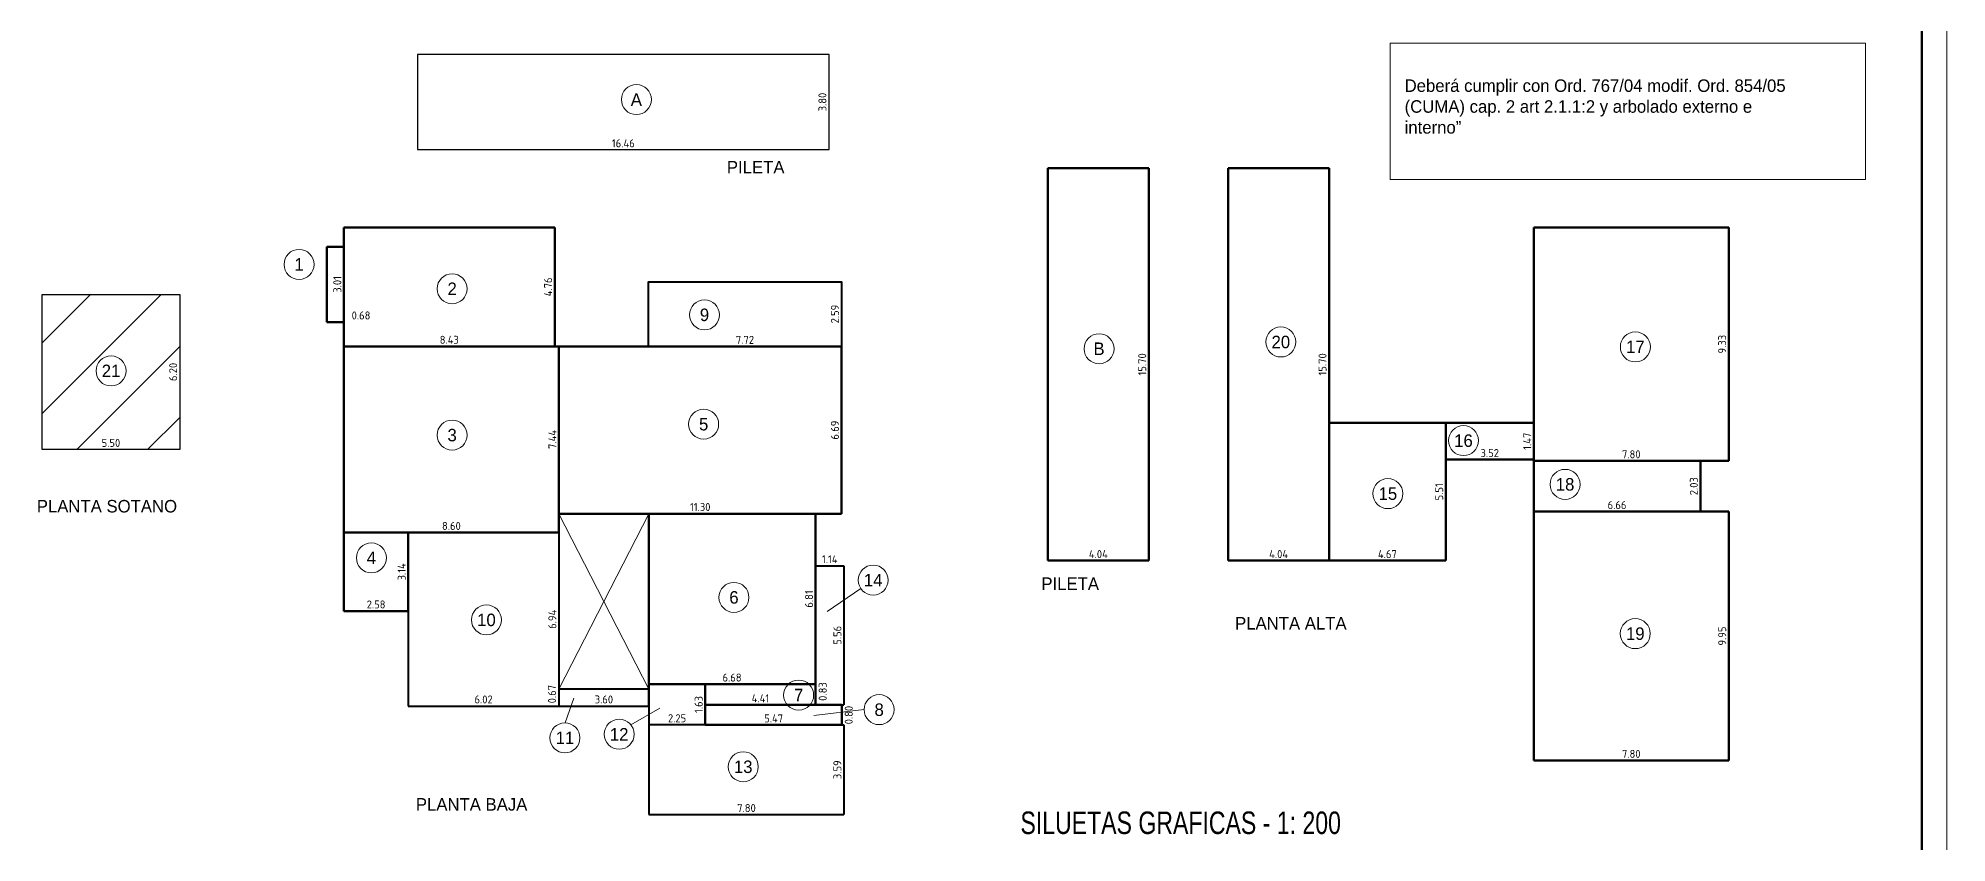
# Model space of a CAD drawing. Extents: x 233 to 569, y -241 to -74.
# Drawn here: x 429.32 to 467.48, y -174.95 to -158.86 of the extents above; entities that cross this region are included whole.
import ezdxf
from ezdxf.enums import TextEntityAlignment as Align

# ---------------------------------------------------------------- set-up
doc = ezdxf.new("R2010")
doc.units = 0
doc.header["$MEASUREMENT"] = 0
doc.layers.get('0').update_dxf_attribs({"linetype": 'CONTINUOUS', "lineweight": 50})
doc.layers.get('DEFPOINTS').update_dxf_attribs({"linetype": 'CONTINUOUS'})
for name, color, linetype, lineweight in [('000-POLILINEA SUPERFICIES', 210, 'CONTINUOUS', 50), ('COTAS', 1, 'CONTINUOUS', 9), ('GRAFISMOS', 8, 'CONTINUOUS', 13), ('LINEAS', 2, 'CONTINUOUS', 20), ('MARCOS', 4, 'CONTINUOUS', 80), ('TECHOS', 3, 'CONTINUOUS', 40), ('TEXTOGREEN', 3, 'CONTINUOUS', 40)]:
    doc.layers.add(name, color=color, linetype=linetype, lineweight=lineweight)
doc.layers.add('2D PB MUROS REVOQUES', color=7, linetype='CONTINUOUS')
doc.styles.add('ARIAL', font='')
doc.styles.add('DIN', font='bahnschrift.ttf')
doc.styles.get("Standard").update_dxf_attribs({"font": 'bahnschrift.ttf'})
doc.styles.add('SWISSLTCNBT', font='bahnschrift.ttf')
doc.styles.add('TEMPUS', font='GILC____.TTF')
doc.styles.get('ARIAL').set_extended_font_data('DIN')
doc.dimstyles.new('SILUETAS', dxfattribs={"dimscale": 0, "dimtxt": 0.16, "dimasz": 0.1, "dimexe": 0.18, "dimexo": 0, "dimgap": 0.05, "dimtad": 1, "dimlfac": 2, "dimzin": 0, "dimdsep": 46, "dimtxsty": 'ARIAL', "dimblk1": 'DOT', "dimblk2": 'DOT', "dimsah": 1, "dimcen": 0.09, "dimse1": 1, "dimse2": 1, "dimsd1": 1, "dimsd2": 1, "dimclrd": 1, "dimclre": 1, "dimclrt": 2, "dimadec": 0, "dimazin": 0, "dimtfac": 1, "dimtofl": 0, "dimtmove": 0, "dimatfit": 3, "dimldrblk": 'DOT', "dimfxl": 0.18, "dimtolj": 1, "dimtzin": 0, "dimarcsym": 0})

# ---------------------------------------------------------------- blocks, each defined once
blk = doc.blocks.new('*D311')
at = {"layer": 'DEFPOINTS', "color": 0, "transparency": 16777216}
for p in [(436.902, -161.089), (445.131, -161.089), (445.131, -161.095)]:
    blk.add_point(p, dxfattribs=at)
at = {"layer": 'COTAS', "color": 2, "transparency": 16777216, "insert": (441.017, -160.964), "char_height": 0.16, "attachment_point": 5, "style": 'ARIAL'}
blk.add_mtext('\\A1;16.46', dxfattribs=at)
blk = doc.blocks.new('_DOT')
at = {"color": 0, "linetype": 'ByBlock'}
blk.add_line((-0.5, 0), (-1, 0), dxfattribs=at)
at = {"color": 0, "linetype": 'ByBlock', "const_width": 0.5}
blk.add_lwpolyline([(-0.25, 0, 1), (0.25, 0, 1)], format="xyb", close=True, dxfattribs=at)
blk = doc.blocks.new('*D312')
at = {"layer": 'DEFPOINTS', "color": 0, "transparency": 16777216}
for p in [(445.131, -159.188), (445.131, -159.188), (445.131, -161.089)]:
    blk.add_point(p, dxfattribs=at)
at = {"layer": 'COTAS', "color": 2, "transparency": 16777216, "insert": (444.999, -160.139), "char_height": 0.16, "attachment_point": 5, "rotation": 90, "style": 'ARIAL'}
blk.add_mtext('\\A1;3.80', dxfattribs=at)
blk = doc.blocks.new('*D313')
at = {"layer": 'DEFPOINTS', "color": 0, "transparency": 16777216}
for p in [(435.429, -165.025), (435.429, -165.025), (439.645, -165.025)]:
    blk.add_point(p, dxfattribs=at)
at = {"layer": 'COTAS', "color": 2, "transparency": 16777216, "insert": (437.537, -164.893), "char_height": 0.16, "attachment_point": 5, "style": 'ARIAL'}
blk.add_mtext('\\A1;8.43', dxfattribs=at)
blk = doc.blocks.new('*D314')
at = {"layer": 'DEFPOINTS', "color": 0, "transparency": 16777216}
for p in [(439.645, -162.645), (439.645, -162.645), (439.645, -165.025)]:
    blk.add_point(p, dxfattribs=at)
at = {"layer": 'COTAS', "color": 2, "transparency": 16777216, "insert": (439.514, -163.835), "char_height": 0.16, "attachment_point": 5, "rotation": 90, "style": 'ARIAL'}
blk.add_mtext('\\A1;4.76', dxfattribs=at)
blk = doc.blocks.new('*D315')
at = {"layer": 'DEFPOINTS', "color": 0, "transparency": 16777216}
for p in [(435.429, -163.032), (435.429, -164.537), (435.429, -164.537)]:
    blk.add_point(p, dxfattribs=at)
at = {"layer": 'COTAS', "color": 2, "transparency": 16777216, "insert": (435.298, -163.785), "char_height": 0.16, "attachment_point": 5, "rotation": 90, "style": 'ARIAL'}
blk.add_mtext('\\A1;3.01', dxfattribs=at)
blk = doc.blocks.new('*D316')
at = {"layer": 'DEFPOINTS', "color": 0, "transparency": 16777216}
for p in [(435.089, -164.537), (435.089, -164.537), (435.429, -164.537)]:
    blk.add_point(p, dxfattribs=at)
at = {"layer": 'COTAS', "color": 2, "transparency": 16777216, "insert": (435.772, -164.406), "char_height": 0.16, "attachment_point": 5, "style": 'ARIAL'}
blk.add_mtext('\\A1;0.68', dxfattribs=at)
blk = doc.blocks.new('*D317')
at = {"layer": 'DEFPOINTS', "color": 0, "transparency": 16777216}
for p in [(439.73, -165.025), (439.73, -168.746), (439.73, -168.746)]:
    blk.add_point(p, dxfattribs=at)
at = {"layer": 'COTAS', "color": 2, "transparency": 16777216, "insert": (439.6, -166.885), "char_height": 0.16, "attachment_point": 5, "rotation": 90, "style": 'ARIAL'}
blk.add_mtext('\\A1;7.44', dxfattribs=at)
blk = doc.blocks.new('*D318')
at = {"layer": 'DEFPOINTS', "color": 0, "transparency": 16777216}
for p in [(435.429, -168.746), (435.429, -168.746), (439.73, -168.746)]:
    blk.add_point(p, dxfattribs=at)
at = {"layer": 'COTAS', "color": 2, "transparency": 16777216, "insert": (437.579, -168.614), "char_height": 0.16, "attachment_point": 5, "rotation": 359.9995, "style": 'ARIAL'}
blk.add_mtext('\\A1;8.60', dxfattribs=at)
blk = doc.blocks.new('*D319')
at = {"layer": 'DEFPOINTS', "color": 0, "transparency": 16777216}
for p in [(435.429, -170.316), (435.429, -170.316), (436.717, -170.316)]:
    blk.add_point(p, dxfattribs=at)
at = {"layer": 'COTAS', "color": 2, "transparency": 16777216, "insert": (436.073, -170.184), "char_height": 0.16, "attachment_point": 5, "style": 'ARIAL'}
blk.add_mtext('\\A1;2.58', dxfattribs=at)
blk = doc.blocks.new('*D320')
at = {"layer": 'DEFPOINTS', "color": 0, "transparency": 16777216}
for p in [(436.717, -168.746), (436.717, -168.746), (436.717, -170.316)]:
    blk.add_point(p, dxfattribs=at)
at = {"layer": 'COTAS', "color": 2, "transparency": 16777216, "insert": (436.586, -169.531), "char_height": 0.16, "attachment_point": 5, "rotation": 90, "style": 'ARIAL'}
blk.add_mtext('\\A1;3.14', dxfattribs=at)
blk = doc.blocks.new('*D321')
at = {"layer": 'DEFPOINTS', "color": 0, "transparency": 16777216}
for p in [(439.73, -168.363), (445.38, -168.371), (445.38, -168.371)]:
    blk.add_point(p, dxfattribs=at)
at = {"layer": 'COTAS', "color": 2, "transparency": 16777216, "insert": (442.555, -168.235), "char_height": 0.16, "attachment_point": 5, "rotation": 359.9242, "style": 'ARIAL'}
blk.add_mtext('\\A1;11.30', dxfattribs=at)
blk = doc.blocks.new('*D322')
at = {"layer": 'DEFPOINTS', "color": 0, "transparency": 16777216}
for p in [(445.38, -163.732), (445.38, -165.025), (445.38, -165.025)]:
    blk.add_point(p, dxfattribs=at)
at = {"layer": 'COTAS', "color": 2, "transparency": 16777216, "insert": (445.249, -164.378), "char_height": 0.16, "attachment_point": 5, "rotation": 90, "style": 'ARIAL'}
blk.add_mtext('\\A1;2.59', dxfattribs=at)
blk = doc.blocks.new('*D323')
at = {"layer": 'DEFPOINTS', "color": 0, "transparency": 16777216}
for p in [(445.199, -165.025), (445.38, -165.025), (445.199, -168.371)]:
    blk.add_point(p, dxfattribs=at)
at = {"layer": 'COTAS', "color": 2, "transparency": 16777216, "insert": (445.249, -166.698), "char_height": 0.16, "attachment_point": 5, "rotation": 90, "style": 'ARIAL'}
blk.add_mtext('\\A1;6.69', dxfattribs=at)
blk = doc.blocks.new('*D324')
at = {"layer": 'DEFPOINTS', "color": 0, "transparency": 16777216}
for p in [(441.52, -165.025), (441.52, -165.025), (445.38, -165.025)]:
    blk.add_point(p, dxfattribs=at)
at = {"layer": 'COTAS', "color": 2, "transparency": 16777216, "insert": (443.45, -164.894), "char_height": 0.16, "attachment_point": 5, "rotation": 0.0003, "style": 'ARIAL'}
blk.add_mtext('\\A1;7.72', dxfattribs=at)
blk = doc.blocks.new('*D325')
at = {"layer": 'DEFPOINTS', "color": 0, "transparency": 16777216}
for p in [(441.52, -171.778), (444.862, -171.778), (444.862, -171.778)]:
    blk.add_point(p, dxfattribs=at)
at = {"layer": 'COTAS', "color": 2, "transparency": 16777216, "insert": (443.191, -171.646), "char_height": 0.16, "attachment_point": 5, "style": 'ARIAL'}
blk.add_mtext('\\A1;6.68', dxfattribs=at)
blk = doc.blocks.new('*D326')
at = {"layer": 'DEFPOINTS', "color": 0, "transparency": 16777216}
for p in [(444.862, -168.371), (444.862, -168.371), (444.862, -171.778)]:
    blk.add_point(p, dxfattribs=at)
at = {"layer": 'COTAS', "color": 2, "transparency": 16777216, "insert": (444.731, -170.074), "char_height": 0.16, "attachment_point": 5, "rotation": 90, "style": 'ARIAL'}
blk.add_mtext('\\A1;6.81', dxfattribs=at)
blk = doc.blocks.new('*D327')
at = {"layer": 'DEFPOINTS', "color": 0, "transparency": 16777216}
for p in [(442.655, -172.191), (444.862, -172.191), (444.862, -172.191)]:
    blk.add_point(p, dxfattribs=at)
at = {"layer": 'COTAS', "color": 2, "transparency": 16777216, "insert": (443.759, -172.061), "char_height": 0.16, "attachment_point": 5, "style": 'ARIAL'}
blk.add_mtext('\\A1;4.41', dxfattribs=at)
blk = doc.blocks.new('*D328')
at = {"layer": 'DEFPOINTS', "color": 0, "transparency": 16777216}
for p in [(442.655, -172.59), (442.655, -172.593), (445.39, -172.59)]:
    blk.add_point(p, dxfattribs=at)
at = {"layer": 'COTAS', "color": 2, "transparency": 16777216, "insert": (444.023, -172.462), "char_height": 0.16, "attachment_point": 5, "rotation": 0.0012, "style": 'ARIAL'}
blk.add_mtext('\\A1;5.47', dxfattribs=at)
blk = doc.blocks.new('*D329')
at = {"layer": 'DEFPOINTS', "color": 0, "transparency": 16777216}
for p in [(445.657, -171.654), (445.657, -171.654), (445.657, -172.053)]:
    blk.add_point(p, dxfattribs=at)
at = {"layer": 'COTAS', "color": 2, "transparency": 16777216, "insert": (445.525, -172.395), "char_height": 0.16, "attachment_point": 5, "rotation": 90, "style": 'ARIAL'}
blk.add_mtext('\\A1;0.80', dxfattribs=at)
blk = doc.blocks.new('*D330')
at = {"layer": 'DEFPOINTS', "color": 0, "transparency": 16777216}
for p in [(445.136, -171.169), (445.136, -171.169), (445.136, -171.583)]:
    blk.add_point(p, dxfattribs=at)
at = {"layer": 'COTAS', "color": 2, "transparency": 16777216, "insert": (445.004, -171.925), "char_height": 0.16, "attachment_point": 5, "rotation": 90, "style": 'ARIAL'}
blk.add_mtext('\\A1;0.83', dxfattribs=at)
blk = doc.blocks.new('*D331')
at = {"layer": 'DEFPOINTS', "color": 0, "transparency": 16777216}
for p in [(457.463, -167.288), (459.223, -167.288), (459.223, -167.288)]:
    blk.add_point(p, dxfattribs=at)
at = {"layer": 'COTAS', "color": 2, "transparency": 16777216, "insert": (458.343, -167.157), "char_height": 0.16, "attachment_point": 5, "style": 'ARIAL'}
blk.add_mtext('\\A1;3.52', dxfattribs=at)
blk = doc.blocks.new('*D332')
at = {"layer": 'DEFPOINTS', "color": 0, "transparency": 16777216}
for p in [(455.13, -169.308), (455.13, -169.308), (457.463, -169.308)]:
    blk.add_point(p, dxfattribs=at)
at = {"layer": 'COTAS', "color": 2, "transparency": 16777216, "insert": (456.296, -169.178), "char_height": 0.16, "attachment_point": 5, "rotation": 0, "style": 'ARIAL'}
blk.add_mtext('\\A1;4.67', dxfattribs=at)
blk = doc.blocks.new('*D333')
at = {"layer": 'DEFPOINTS', "color": 0, "transparency": 16777216}
for p in [(453.112, -169.308), (453.112, -169.308), (455.13, -169.308)]:
    blk.add_point(p, dxfattribs=at)
at = {"layer": 'COTAS', "color": 2, "transparency": 16777216, "insert": (454.121, -169.177), "char_height": 0.16, "attachment_point": 5, "rotation": 0, "style": 'ARIAL'}
blk.add_mtext('\\A1;4.04', dxfattribs=at)
blk = doc.blocks.new('*D334')
at = {"layer": 'DEFPOINTS', "color": 0, "transparency": 16777216}
for p in [(455.13, -161.459), (455.13, -169.308), (455.13, -169.308)]:
    blk.add_point(p, dxfattribs=at)
at = {"layer": 'COTAS', "color": 2, "transparency": 16777216, "insert": (454.999, -165.384), "char_height": 0.16, "attachment_point": 5, "rotation": 90, "style": 'ARIAL'}
blk.add_mtext('\\A1;15.70', dxfattribs=at)
blk = doc.blocks.new('*D335')
at = {"layer": 'DEFPOINTS', "color": 0, "transparency": 16777216}
for p in [(457.463, -166.553), (457.463, -169.308), (457.463, -169.308)]:
    blk.add_point(p, dxfattribs=at)
at = {"layer": 'COTAS', "color": 2, "transparency": 16777216, "insert": (457.332, -167.931), "char_height": 0.16, "attachment_point": 5, "rotation": 90, "style": 'ARIAL'}
blk.add_mtext('\\A1;5.51', dxfattribs=at)
blk = doc.blocks.new('*D336')
at = {"layer": 'DEFPOINTS', "color": 0, "transparency": 16777216}
for p in [(459.223, -167.313), (463.123, -167.313), (463.123, -167.313)]:
    blk.add_point(p, dxfattribs=at)
at = {"layer": 'COTAS', "color": 2, "transparency": 16777216, "insert": (461.173, -167.182), "char_height": 0.16, "attachment_point": 5, "style": 'ARIAL'}
blk.add_mtext('\\A1;7.80', dxfattribs=at)
blk = doc.blocks.new('*D337')
at = {"layer": 'DEFPOINTS', "color": 0, "transparency": 16777216}
for p in [(463.123, -162.649), (463.123, -162.649), (463.123, -167.313)]:
    blk.add_point(p, dxfattribs=at)
at = {"layer": 'COTAS', "color": 2, "transparency": 16777216, "insert": (462.991, -164.981), "char_height": 0.16, "attachment_point": 5, "rotation": 89.9993, "style": 'ARIAL'}
blk.add_mtext('\\A1;9.33', dxfattribs=at)
blk = doc.blocks.new('*D338')
at = {"layer": 'DEFPOINTS', "color": 0, "transparency": 16777216}
for p in [(462.555, -167.313), (462.555, -167.313), (462.555, -168.327)]:
    blk.add_point(p, dxfattribs=at)
at = {"layer": 'COTAS', "color": 2, "transparency": 16777216, "insert": (462.424, -167.82), "char_height": 0.16, "attachment_point": 5, "rotation": 90, "style": 'ARIAL'}
blk.add_mtext('\\A1;2.03', dxfattribs=at)
blk = doc.blocks.new('*D339')
at = {"layer": 'DEFPOINTS', "color": 0, "transparency": 16777216}
for p in [(463.123, -168.327), (463.123, -173.303), (463.123, -173.303)]:
    blk.add_point(p, dxfattribs=at)
at = {"layer": 'COTAS', "color": 2, "transparency": 16777216, "insert": (462.992, -170.815), "char_height": 0.16, "attachment_point": 5, "rotation": 90, "style": 'ARIAL'}
blk.add_mtext('\\A1;9.95', dxfattribs=at)
blk = doc.blocks.new('*D340')
at = {"layer": 'DEFPOINTS', "color": 0, "transparency": 16777216}
for p in [(459.223, -173.303), (459.223, -173.303), (463.123, -173.303)]:
    blk.add_point(p, dxfattribs=at)
at = {"layer": 'COTAS', "color": 2, "transparency": 16777216, "insert": (461.173, -173.171), "char_height": 0.16, "attachment_point": 5, "style": 'ARIAL'}
blk.add_mtext('\\A1;7.80', dxfattribs=at)
blk = doc.blocks.new('*D341')
at = {"layer": 'DEFPOINTS', "color": 0, "transparency": 16777216}
for p in [(459.223, -168.327), (459.223, -168.327), (462.555, -168.327)]:
    blk.add_point(p, dxfattribs=at)
at = {"layer": 'COTAS', "color": 2, "transparency": 16777216, "insert": (460.889, -168.197), "char_height": 0.16, "attachment_point": 5, "rotation": 0, "style": 'ARIAL'}
blk.add_mtext('\\A1;6.66', dxfattribs=at)
blk = doc.blocks.new('*D342')
at = {"layer": 'DEFPOINTS', "color": 0, "transparency": 16777216}
for p in [(459.223, -166.553), (459.223, -167.288), (459.223, -167.288)]:
    blk.add_point(p, dxfattribs=at)
at = {"layer": 'COTAS', "color": 2, "transparency": 16777216, "insert": (459.093, -166.921), "char_height": 0.16, "attachment_point": 5, "rotation": 90, "style": 'ARIAL'}
blk.add_mtext('\\A1;1.47', dxfattribs=at)
blk = doc.blocks.new('*D344')
at = {"layer": 'DEFPOINTS', "color": 0, "transparency": 16777216}
for p in [(436.717, -172.214), (439.73, -172.214), (439.73, -172.214)]:
    blk.add_point(p, dxfattribs=at)
at = {"layer": 'COTAS', "color": 2, "transparency": 16777216, "insert": (438.223, -172.083), "char_height": 0.16, "attachment_point": 5, "rotation": 359.9995, "style": 'ARIAL'}
blk.add_mtext('\\A1;6.02', dxfattribs=at)
blk = doc.blocks.new('*D345')
at = {"layer": 'DEFPOINTS', "color": 0, "transparency": 16777216}
for p in [(439.73, -168.746), (439.73, -172.214), (439.73, -172.214)]:
    blk.add_point(p, dxfattribs=at)
at = {"layer": 'COTAS', "color": 2, "transparency": 16777216, "insert": (439.598, -170.48), "char_height": 0.16, "attachment_point": 5, "rotation": 89.9995, "style": 'ARIAL'}
blk.add_mtext('\\A1;6.94', dxfattribs=at)
blk = doc.blocks.new('*D346')
at = {"layer": 'DEFPOINTS', "color": 0, "transparency": 16777216}
for p in [(439.73, -172.214), (441.529, -172.215), (441.529, -172.215)]:
    blk.add_point(p, dxfattribs=at)
at = {"layer": 'COTAS', "color": 2, "transparency": 16777216, "insert": (440.629, -172.083), "char_height": 0.16, "attachment_point": 5, "rotation": 359.983, "style": 'ARIAL'}
blk.add_mtext('\\A1;3.60', dxfattribs=at)
blk = doc.blocks.new('*D347')
at = {"layer": 'DEFPOINTS', "color": 0, "transparency": 16777216}
for p in [(439.724, -172.321), (439.724, -172.657), (439.724, -172.657)]:
    blk.add_point(p, dxfattribs=at)
at = {"layer": 'COTAS', "color": 2, "transparency": 16777216, "insert": (439.592, -171.977), "char_height": 0.16, "attachment_point": 5, "rotation": 90, "style": 'ARIAL'}
blk.add_mtext('\\A1;0.67', dxfattribs=at)
blk = doc.blocks.new('*D348')
at = {"layer": 'DEFPOINTS', "color": 0, "transparency": 16777216}
for p in [(441.53, -172.59), (441.53, -172.59), (442.655, -172.59)]:
    blk.add_point(p, dxfattribs=at)
at = {"layer": 'COTAS', "color": 2, "transparency": 16777216, "insert": (442.092, -172.459), "char_height": 0.16, "attachment_point": 5, "rotation": 0.0012, "style": 'ARIAL'}
blk.add_mtext('\\A1;2.25', dxfattribs=at)
blk = doc.blocks.new('*D349')
at = {"layer": 'DEFPOINTS', "color": 0, "transparency": 16777216}
for p in [(442.655, -171.778), (442.655, -172.59), (442.655, -172.59)]:
    blk.add_point(p, dxfattribs=at)
at = {"layer": 'COTAS', "color": 2, "transparency": 16777216, "insert": (442.524, -172.184), "char_height": 0.16, "attachment_point": 5, "rotation": 90, "style": 'ARIAL'}
blk.add_mtext('\\A1;1.63', dxfattribs=at)
blk = doc.blocks.new('*D350')
at = {"layer": 'DEFPOINTS', "color": 0, "transparency": 16777216}
for p in [(441.53, -174.385), (445.43, -174.385), (445.43, -174.385)]:
    blk.add_point(p, dxfattribs=at)
at = {"layer": 'COTAS', "color": 2, "transparency": 16777216, "insert": (443.48, -174.254), "char_height": 0.16, "attachment_point": 5, "rotation": 359.9999, "style": 'ARIAL'}
blk.add_mtext('\\A1;7.80', dxfattribs=at)
blk = doc.blocks.new('*D351')
at = {"layer": 'DEFPOINTS', "color": 0, "transparency": 16777216}
for p in [(445.43, -172.59), (445.43, -172.59), (445.43, -174.385)]:
    blk.add_point(p, dxfattribs=at)
at = {"layer": 'COTAS', "color": 2, "transparency": 16777216, "insert": (445.298, -173.488), "char_height": 0.16, "attachment_point": 5, "rotation": 90, "style": 'ARIAL'}
blk.add_mtext('\\A1;3.59', dxfattribs=at)
blk = doc.blocks.new('*D352')
at = {"layer": 'DEFPOINTS', "color": 0, "transparency": 16777216}
for p in [(445.43, -169.409), (445.43, -169.409), (445.43, -172.191)]:
    blk.add_point(p, dxfattribs=at)
at = {"layer": 'COTAS', "color": 2, "transparency": 16777216, "insert": (445.299, -170.8), "char_height": 0.16, "attachment_point": 5, "rotation": 90, "style": 'ARIAL'}
blk.add_mtext('\\A1;5.56', dxfattribs=at)
blk = doc.blocks.new('*D353')
at = {"layer": 'DEFPOINTS', "color": 0, "transparency": 16777216}
for p in [(444.862, -169.41), (445.43, -169.409), (445.43, -169.41)]:
    blk.add_point(p, dxfattribs=at)
at = {"layer": 'COTAS', "color": 2, "transparency": 16777216, "insert": (445.146, -169.279), "char_height": 0.16, "attachment_point": 5, "rotation": 0.0002, "style": 'ARIAL'}
blk.add_mtext('\\A1;1.14', dxfattribs=at)
blk = doc.blocks.new('*D410')
at = {"layer": 'DEFPOINTS', "color": 0, "transparency": 16777216}
for p in [(429.396, -167.085), (432.146, -167.085), (432.146, -167.085)]:
    blk.add_point(p, dxfattribs=at)
at = {"layer": 'COTAS', "color": 2, "transparency": 16777216, "insert": (430.771, -166.954), "char_height": 0.16, "attachment_point": 5, "style": 'ARIAL'}
blk.add_mtext('\\A1;5.50', dxfattribs=at)
blk = doc.blocks.new('*D411')
at = {"layer": 'DEFPOINTS', "color": 0, "transparency": 16777216}
for p in [(432.146, -163.985), (432.146, -163.985), (432.146, -167.085)]:
    blk.add_point(p, dxfattribs=at)
at = {"layer": 'COTAS', "color": 2, "transparency": 16777216, "insert": (432.015, -165.535), "char_height": 0.16, "attachment_point": 5, "rotation": 90, "style": 'ARIAL'}
blk.add_mtext('\\A1;6.20', dxfattribs=at)
blk = doc.blocks.new('*D428')
at = {"layer": 'DEFPOINTS', "color": 0, "transparency": 16777216}
for p in [(451.525, -161.459), (451.525, -169.308), (451.525, -169.308)]:
    blk.add_point(p, dxfattribs=at)
at = {"layer": 'COTAS', "color": 2, "transparency": 16777216, "insert": (451.394, -165.384), "char_height": 0.16, "attachment_point": 5, "rotation": 90, "style": 'ARIAL'}
blk.add_mtext('\\A1;15.70', dxfattribs=at)
blk = doc.blocks.new('*D429')
at = {"layer": 'DEFPOINTS', "color": 0, "transparency": 16777216}
for p in [(449.507, -169.308), (449.507, -169.308), (451.525, -169.308)]:
    blk.add_point(p, dxfattribs=at)
at = {"layer": 'COTAS', "color": 2, "transparency": 16777216, "insert": (450.516, -169.177), "char_height": 0.16, "attachment_point": 5, "rotation": 0, "style": 'ARIAL'}
blk.add_mtext('\\A1;4.04', dxfattribs=at)

msp = doc.modelspace()

# ---------------------------------------------------------------- hatches: boundary and pattern name
at = {"layer": 'GRAFISMOS'}
h = msp.add_hatch(dxfattribs=at)
h.set_pattern_fill('_USER', color=256, angle=45, pattern_type=0)
h.set_pattern_definition([(45, (0, -1.791), (-0.7071068, 0.7071068), [])])
h.paths.add_polyline_path([(432.1461, -163.985), (429.3961, -163.985), (429.3961, -167.085), (432.1461, -167.085)])
h.paths.add_polyline_path([(430.473, -165.5144, -1), (431.073, -165.5144, -1)], flags=16)
h.paths.add_polyline_path([(430.5243, -167.1236), (431.0169, -167.1236), (431.0169, -166.7714), (430.5243, -166.7714)], flags=9)
h.paths.add_polyline_path([(432.1852, -165.7812), (432.1852, -165.2886), (431.833, -165.2886), (431.833, -165.7812)], flags=9)
h.paths.add_polyline_path([(430.5211, -165.7057), (431.0249, -165.7057), (431.0249, -165.323), (430.5211, -165.323)], flags=24)

# ---------------------------------------------------------------- linework, layer by layer
for p, q in [((449.5068, -169.3082), (449.5068, -161.4594)), ((449.5072, -161.4594), (451.525, -161.4594)), ((451.525, -161.4594), (451.525, -169.3082)), ((453.1118, -169.3082), (453.1118, -161.4594)), ((453.1122, -161.4594), (455.13, -161.4594)), ((455.13, -161.4594), (455.13, -169.3082)), ((435.4292, -162.6445), (439.6446, -162.6445)), ((435.4292, -163.0321), (435.4292, -162.6445)), ((435.4293, -170.3159), (435.4293, -162.6445)), ((439.6446, -162.6445), (439.6446, -165.0249)), ((459.2229, -162.6494), (463.123, -162.6494)), ((459.2229, -173.3028), (459.2229, -162.6494)), ((463.123, -162.6494), (463.123, -167.3132)), ((435.0894, -164.5372), (435.0894, -163.0321)), ((435.0894, -163.0321), (435.4292, -163.0321)), ((435.4293, -164.5372), (435.0894, -164.5372)), ((435.4293, -165.0249), (445.3801, -165.0249)), ((439.7296, -165.0249), (439.7296, -168.7459)), ((445.3801, -165.0249), (445.3801, -168.3708)), ((455.13, -166.5533), (457.2729, -166.5532)), ((457.2729, -166.5532), (459.2229, -166.5532)), ((457.4629, -166.5532), (457.4629, -169.3082)), ((459.2228, -167.2882), (457.4629, -167.2882)), ((463.123, -167.3132), (459.2229, -167.3132)), ((462.5552, -167.3132), (462.5552, -168.3273)), ((441.5301, -168.3709), (439.7296, -168.3709)), ((445.3801, -168.3708), (441.5301, -168.3709)), ((444.8619, -168.3708), (444.8619, -172.1913)), ((459.2229, -168.3273), (463.123, -168.3273)), ((463.123, -168.3273), (463.123, -173.3028)), ((439.7296, -168.7459), (435.4293, -168.7458)), ((436.7173, -168.7458), (436.7173, -170.3159)), ((451.525, -169.3082), (449.5068, -169.3082)), ((457.4629, -169.3082), (453.1118, -169.3082)), ((436.7173, -170.3159), (435.4293, -170.3159)), ((441.6391, -171.7777), (441.5291, -171.7777)), ((444.8619, -171.7776), (441.6391, -171.7777)), ((442.6553, -172.5902), (442.6553, -171.7777)), ((442.6553, -172.1913), (445.3898, -172.1913)), ((445.3898, -172.1913), (445.3898, -172.5902)), ((445.3898, -172.5902), (442.6553, -172.5902)), ((442.6553, -172.5902), (445.3898, -172.5902)), ((463.123, -173.3028), (459.2228, -173.3028))]:
    msp.add_line(p, q)
msp.add_lwpolyline([(441.5291, -171.8776), (441.5301, -168.3709)])
at = {"layer": '000-POLILINEA SUPERFICIES'}
msp.add_line((459.2228, -173.3028), (459.2228, -167.2882), dxfattribs=at)
at = {"layer": '2D PB MUROS REVOQUES'}
for points in [[(436.9023, -161.0892), (445.1308, -161.0892), (445.1308, -159.1878), (436.9023, -159.1878)], [(429.3961, -163.985), (432.1461, -163.985), (432.1461, -167.085), (429.3961, -167.085)]]:
    msp.add_lwpolyline(points, close=True, dxfattribs=at)
at = {"layer": 'COTAS'}
for p, q in [((441.5291, -171.8776), (439.7296, -168.3709)), ((441.5301, -168.3709), (439.7296, -171.8776)), ((445.7639, -169.864), (445.0964, -170.3225)), ((439.8551, -172.551), (440.0265, -172.0555)), ((441.1677, -172.5906), (441.7444, -172.2577)), ((445.8329, -172.2871), (444.8262, -172.4057))]:
    msp.add_line(p, q, dxfattribs=at)
msp.add_lwpolyline([(456.3549, -158.9649), (465.8555, -158.9649), (465.8555, -161.6905), (456.3549, -161.6905)], close=True, dxfattribs=at)
for centre in [(441.2781, -160.0905), (434.5324, -163.3853), (437.594, -163.8728), (442.6406, -164.394), (450.5305, -165.0713), (454.1655, -164.9362), (461.2545, -165.0349), (430.773, -165.5144), (442.6238, -166.5793), (437.594, -166.7978), (457.8182, -166.9086), (459.8496, -167.7826), (456.3063, -167.9683), (435.9791, -169.2521), (446.0135, -169.6976), (443.2294, -170.0422), (438.2801, -170.4921), (461.2536, -170.7672), (444.5232, -171.9956), (446.1329, -172.2871), (440.9344, -172.7792), (439.8498, -172.851), (443.415, -173.4286)]:
    msp.add_circle(centre, 0.3, dxfattribs=at)
at = {"layer": 'LINEAS'}
for p, q in [((467.4834, -205.6186), (467.4834, -116.6186)), ((467.4834, -174.6186), (467.4834, -205.6186))]:
    msp.add_line(p, q, dxfattribs=at)
at = {"layer": 'MARCOS'}
msp.add_line((466.9834, -205.1186), (466.9834, -117.1186), dxfattribs=at)
at = {"layer": 'TEXTOGREEN'}
for p, q in [((439.7296, -168.7459), (439.7296, -172.2142)), ((444.8619, -169.4099), (445.4298, -169.4099)), ((445.4298, -169.409), (445.4298, -172.1913)), ((436.7173, -170.3159), (436.7173, -172.2142)), ((441.5291, -171.8776), (439.7296, -171.8776)), ((441.5296, -171.8676), (441.5296, -174.3854)), ((445.3898, -172.1913), (445.4298, -172.1913)), ((442.6553, -172.5902), (441.5296, -172.5902)), ((445.3898, -172.5902), (445.4298, -172.5902)), ((445.4298, -172.5902), (445.4298, -174.3854)), ((441.5296, -174.3854), (445.4298, -174.3854))]:
    msp.add_line(p, q, dxfattribs=at)
for points in [[(441.5197, -165.0249), (441.5197, -163.7321), (445.3801, -163.7321), (445.3801, -165.0249)], [(436.7173, -172.2142), (441.529, -172.2142), (441.5291, -171.8776)]]:
    msp.add_lwpolyline(points, dxfattribs=at)

# ---------------------------------------------------------------- texts
at = {"style": 'TEMPUS'}
msp.add_text('SILUETAS GRAFICAS - 1: 200', height=0.45, dxfattribs=at).set_placement((448.9585, -174.7734))
at = {"layer": 'TECHOS', "style": 'DIN'}
for s, p in [('PILETA', (443.0885, -161.5673)), ('PLANTA SOTANO', (429.2886, -168.3448)), ('PILETA', (449.3776, -169.8934)), ('PLANTA ALTA', (453.2512, -170.6854)), ('PLANTA BAJA', (436.8689, -174.3057))]:
    msp.add_text(s, height=0.25, dxfattribs=at).set_placement(p)
at = {"layer": 'TEXTOGREEN', "style": 'SWISSLTCNBT'}
for s, p in [('A', (441.2781, -160.0905)), ('1', (434.5324, -163.3853)), ('2', (437.594, -163.8728)), ('9', (442.6406, -164.394)), ('20', (454.1655, -164.9362)), ('B', (450.5305, -165.0713)), ('17', (461.2545, -165.0349)), ('21', (430.773, -165.5144)), ('3', (437.594, -166.7978)), ('5', (442.6238, -166.5793)), ('16', (457.8182, -166.9086)), ('15', (456.3063, -167.9683)), ('18', (459.8496, -167.7826)), ('4', (435.9791, -169.2521)), ('14', (446.0135, -169.6976)), ('6', (443.2294, -170.0422)), ('10', (438.2801, -170.4921)), ('19', (461.2536, -170.7672)), ('7', (444.5232, -171.9956)), ('8', (446.1329, -172.2871)), ('11', (439.8498, -172.851)), ('12', (440.9344, -172.7792)), ('13', (443.415, -173.4286))]:
    msp.add_text(s, height=0.25, dxfattribs=at).set_placement(p, align=Align.MIDDLE_CENTER)
at = {"layer": 'TEXTOGREEN', "insert": (456.641, -159.6867), "char_height": 0.25, "width": 8.311898, "attachment_point": 1}
msp.add_mtext('Deberá cumplir con Ord. 767/04 modif. Ord. 854/05\\P(CUMA) cap. 2 art 2.1.1:2 y arbolado externo e\\Pinterno”\\P', dxfattribs=at)

# ---------------------------------------------------------------- dimensions: what is measured, and where the dimension line sits
at = {"layer": 'COTAS'}
for p1, p2, distance, picture, middle in [((445.1308, -161.0892), (445.1308, -159.1878), 0, '*D312', (444.9992, -160.1385)), ((436.9023, -161.0892), (445.1308, -161.0892), -0.0057, '*D311', (441.0166, -160.9643)), ((451.525, -161.4594), (451.525, -169.3082), 0, '*D428', (451.3935, -165.3838)), ((455.13, -161.4594), (455.13, -169.3082), 0, '*D334', (454.9985, -165.3838)), ((439.6446, -165.0249), (439.6446, -162.6445), 0, '*D314', (439.5139, -163.8347)), ((463.123, -167.3132), (463.1231, -162.6494), 0, '*D337', (462.9915, -164.9813)), ((435.4292, -163.0321), (435.4292, -164.5372), 0, '*D315', (435.2977, -163.7846)), ((445.3801, -163.7321), (445.3801, -165.0249), 0, '*D322', (445.2486, -164.3785)), ((432.1461, -167.085), (432.1461, -163.985), -0.0004, '*D411', (432.0151, -165.535)), ((435.4292, -164.5372), (435.0894, -164.5372), 0, '*D316', (435.7724, -164.4058)), ((439.6446, -165.0249), (435.4293, -165.0249), 0, '*D313', (437.537, -164.8933)), ((445.3801, -165.0249), (441.5197, -165.0249), 0, '*D324', (443.4499, -164.8942)), ((439.7296, -165.0249), (439.7296, -168.7459), 0, '*D317', (439.5996, -166.8854)), ((445.1985, -168.3708), (445.1985, -165.0249), -0.1815, '*D323', (445.2487, -166.6978)), ((457.4629, -166.5532), (457.4629, -169.3082), 0, '*D335', (457.3321, -167.9307)), ((459.2228, -166.5532), (459.2228, -167.2882), 0, '*D342', (459.0929, -166.9207)), ((429.3961, -167.085), (432.1461, -167.085), 0, '*D410', (430.7711, -166.9536)), ((457.4629, -167.2882), (459.2228, -167.2882), 0, '*D331', (458.3429, -167.1566)), ((459.2229, -167.3132), (463.123, -167.3132), 0, '*D336', (461.1729, -167.1819)), ((462.5552, -168.3273), (462.5552, -167.3132), 0, '*D338', (462.4236, -167.8202)), ((439.7296, -168.3633), (445.3801, -168.3708), 0, '*D321', (442.555, -168.2355)), ((462.5552, -168.3273), (459.2228, -168.3273), 0, '*D341', (460.889, -168.1966)), ((439.7296, -168.7459), (435.4293, -168.7458), 0, '*D318', (437.5795, -168.6145)), ((444.8619, -171.7777), (444.8619, -168.3708), 0, '*D326', (444.7306, -170.0742)), ((463.123, -168.3273), (463.123, -173.3028), 0, '*D339', (462.9916, -170.815)), ((436.7173, -170.3159), (436.7173, -168.7458), 0, '*D320', (436.5857, -169.5309)), ((439.7296, -168.7459), (439.7296, -172.2142), 0, '*D345', (439.5982, -170.48)), ((451.525, -169.3082), (449.5068, -169.3082), 0, '*D429', (450.5159, -169.1769)), ((455.13, -169.3082), (453.1118, -169.3082), 0, '*D333', (454.1209, -169.1769)), ((457.4629, -169.3082), (455.13, -169.3082), 0, '*D332', (456.2964, -169.1776)), ((444.8619, -169.4099), (445.4298, -169.4099), 0.0009, '*D353', (445.1458, -169.279)), ((445.4298, -172.1913), (445.4298, -169.409), 0, '*D352', (445.299, -170.8002)), ((436.7173, -170.3159), (435.4293, -170.3159), 0, '*D319', (436.0733, -170.1844)), ((445.1357, -171.5827), (445.1357, -171.169), 0, '*D330', (445.0041, -171.9246)), ((441.5198, -171.7777), (444.8619, -171.7777), 0, '*D325', (443.1909, -171.6463)), ((445.6566, -172.0532), (445.6566, -171.6543), 0, '*D329', (445.5253, -172.3946)), ((436.7173, -172.2142), (439.7296, -172.2142), 0, '*D344', (438.2234, -172.0828)), ((439.7236, -172.3207), (439.7236, -172.6573), 0, '*D347', (439.5922, -171.9775)), ((439.7296, -172.2142), (441.529, -172.2147), 0, '*D346', (440.6293, -172.0829)), ((442.65525, -171.77766), (442.65525, -172.59022), 0.00002, '*D349', (442.5237, -172.18394)), ((442.6553, -172.1913), (444.8619, -172.1913), 0, '*D327', (443.7586, -172.0613)), ((442.6553, -172.5902), (441.5296, -172.5902), 0, '*D348', (442.0924, -172.4588)), ((445.3898, -172.5902), (442.6553, -172.5902), 0.0031, '*D328', (444.0225, -172.4625)), ((445.4298, -174.3854), (445.4298, -172.5902), 0, '*D351', (445.2982, -173.4878)), ((463.123, -173.3028), (459.2228, -173.3028), 0, '*D340', (461.1729, -173.1715)), ((441.5296, -174.3854), (445.4298, -174.3854), 0, '*D350', (443.4797, -174.2541))]:
    dim = msp.add_aligned_dim(p1=p1, p2=p2, distance=distance, dimstyle='SILUETAS', override={"dimscale": 1}, dxfattribs=at)
    dim.commit()
    dim.dimension.update_dxf_attribs({"geometry": picture, "text_midpoint": middle})

doc.saveas('drawing.dxf')
